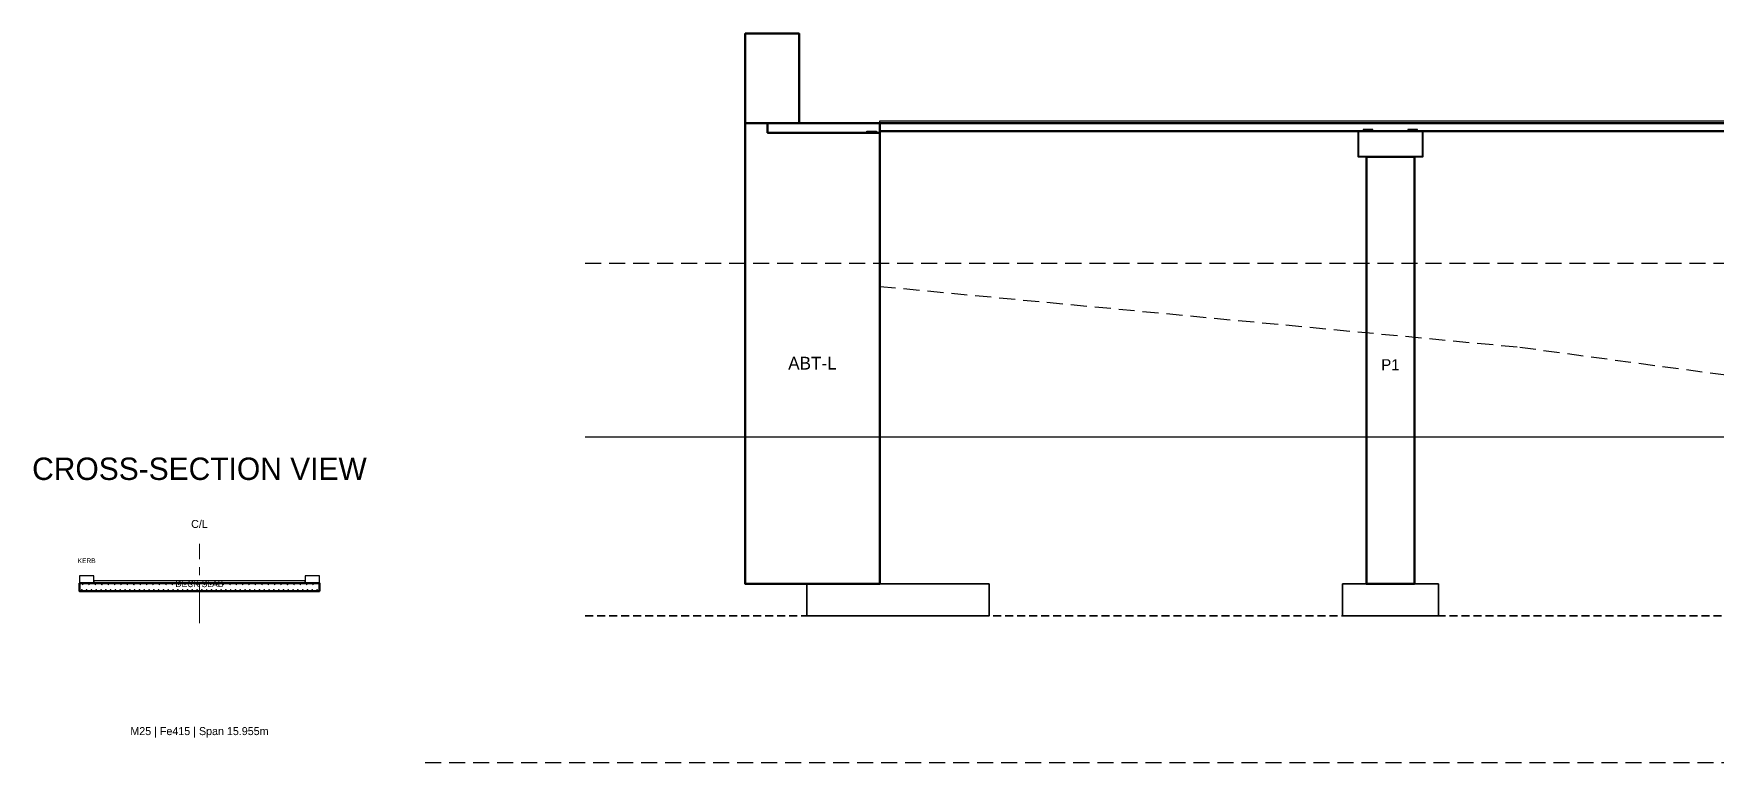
# Model space of a CAD drawing. Header units: metres. Extents: x -26 to 120, y -14 to 329.
# Drawn here: x -26.4 to 26.2, y 301.2 to 324 of the extents above; entities that cross this region are included whole.
import ezdxf
from ezdxf.enums import TextEntityAlignment as Align

# ---------------------------------------------------------------- set-up
doc = ezdxf.new("R2010")
doc.units = ezdxf.units.M
for name, pattern in [('CENTER', [2, 1.25, -0.25, 0.25, -0.25]), ('DASHED', [0.75, 0.5, -0.25]), ('HIDDEN', [0.375, 0.25, -0.125])]:
    doc.linetypes.add(name, pattern=pattern)
for name, color, linetype, lineweight in [('A-GRID', 8, 'CENTER', 15), ('A-TEXT', 7, 'CONTINUOUS', 18), ('G-BED', 32, 'CONTINUOUS', 25), ('G-HFL', 150, 'DASHED', 25), ('G-NGL', 30, 'DASHED', 25), ('H-CONC', 253, 'CONTINUOUS', 15), ('S-ABUT', 5, 'CONTINUOUS', 50), ('S-BEARING', 6, 'CONTINUOUS', 30), ('S-DECK', 4, 'CONTINUOUS', 50), ('S-FNDTN', 2, 'HIDDEN', 35), ('S-KERB', 8, 'CONTINUOUS', 25), ('S-PIER', 3, 'CONTINUOUS', 50), ('S-PIERCAP', 3, 'CONTINUOUS', 40), ('X-REBAR', 1, 'CONTINUOUS', 18)]:
    doc.layers.add(name, color=color, linetype=linetype, lineweight=lineweight)

msp = doc.modelspace()

# ---------------------------------------------------------------- hatches: boundary and pattern name
at = {"layer": 'H-CONC'}
h = msp.add_hatch(dxfattribs=at)
h.set_pattern_fill('ANSI31', color=256, scale=0.05, style=0)
h.set_pattern_definition([])
h.paths.add_polyline_path([(0, 321.2), (96, 321.2), (96, 320.95), (0, 320.95)])
h = msp.add_hatch(dxfattribs=at)
h.set_pattern_fill('ANSI31', color=256, scale=0.04, style=0)
h.set_pattern_definition([])
h.paths.add_polyline_path([(15.205, 320.15), (16.705, 320.15), (16.705, 306.8), (15.205, 306.8)])
h = msp.add_hatch(dxfattribs=at)
h.set_pattern_fill('ANSI31', color=256, scale=0.03, style=0)
h.set_pattern_definition([])
h.paths.add_polyline_path([(-25, 306.824), (-17.5, 306.824), (-17.5, 306.574), (-25, 306.574)])
h = msp.add_hatch(dxfattribs=at)
h.set_pattern_fill('ANSI32', color=256, scale=0.08, style=0)
h.set_pattern_definition([])
h.paths.add_polyline_path([(-2.28, 306.8), (3.42, 306.8), (3.42, 305.8), (-2.28, 305.8)])

# ---------------------------------------------------------------- linework, layer by layer
at = {"layer": 'A-GRID', "linetype": 'CENTER'}
msp.add_line((-21.25, 305.574), (-21.25, 308.049), dxfattribs=at)
at = {"layer": 'G-BED', "linetype": 'CONTINUOUS'}
msp.add_line((-9.2, 311.4), (105.2, 311.4), dxfattribs=at)
at = {"layer": 'G-BED', "linetype": 'DASHED'}
msp.add_line((-14.2, 301.222), (110.2, 301.222), dxfattribs=at)
at = {"layer": 'G-HFL', "linetype": 'DASHED'}
msp.add_line((-9.2, 316.824), (105.2, 316.824), dxfattribs=at)
at = {"layer": 'G-NGL', "linetype": 'DASHED'}
msp.add_lwpolyline([(0, 316.1), (20, 314.2), (40, 311.5), (60, 311.2), (80, 312.4), (100, 315.8), (120, 317.2)], dxfattribs=at)
at = {"layer": 'S-ABUT', "linetype": 'CONTINUOUS'}
for points in [[(-4.2, 321.2), (-2.52, 321.2), (-2.52, 324), (-4.2, 324)], [(-4.2, 321.2), (0, 321.2), (0, 306.8), (-4.2, 306.8)]]:
    msp.add_lwpolyline(points, close=True, dxfattribs=at)
at = {"layer": 'S-BEARING', "linetype": 'CONTINUOUS'}
for points in [[(-0.4, 320.95), (-0.1, 320.95), (-0.1, 320.9), (-0.4, 320.9)], [(15.105, 320.95), (15.405, 320.95), (15.405, 321), (15.105, 321)], [(16.505, 320.95), (16.805, 320.95), (16.805, 321), (16.505, 321)]]:
    msp.add_lwpolyline(points, close=True, dxfattribs=at)
at = {"layer": 'S-DECK', "linetype": 'CONTINUOUS'}
msp.add_line((0, 321.2), (96, 321.2), dxfattribs=at)
for points in [[(-3.5, 321.2), (0, 321.2), (0, 320.9), (-3.5, 320.9)], [(0, 321.2), (96, 321.2), (96, 320.95), (0, 320.95)], [(-25, 306.824), (-17.5, 306.824), (-17.5, 306.574), (-25, 306.574)]]:
    msp.add_lwpolyline(points, close=True, dxfattribs=at)
at = {"layer": 'S-FNDTN', "linetype": 'HIDDEN'}
msp.add_line((-9.2, 305.8), (105.2, 305.8), dxfattribs=at)
at = {"layer": 'S-FNDTN', "linetype": 'CONTINUOUS'}
for points in [[(-2.28, 306.8), (3.42, 306.8), (3.42, 305.8), (-2.28, 305.8)], [(14.455, 306.8), (17.455, 306.8), (17.455, 305.8), (14.455, 305.8)]]:
    msp.add_lwpolyline(points, close=True, dxfattribs=at)
at = {"layer": 'S-KERB', "linetype": 'CONTINUOUS'}
for points in [[(0, 321.275), (96, 321.275), (96, 321.2), (0, 321.2)], [(-25, 306.824), (-24.55, 306.824), (-24.55, 307.049), (-25, 307.049)], [(-24.55, 306.824), (-17.95, 306.824), (-17.95, 306.899), (-24.55, 306.899)], [(-17.95, 306.824), (-17.5, 306.824), (-17.5, 307.049), (-17.95, 307.049)]]:
    msp.add_lwpolyline(points, close=True, dxfattribs=at)
at = {"layer": 'S-PIER', "linetype": 'CONTINUOUS'}
msp.add_lwpolyline([(15.205, 320.15), (16.705, 320.15), (16.705, 306.8), (15.205, 306.8)], close=True, dxfattribs=at)
at = {"layer": 'S-PIERCAP', "linetype": 'CONTINUOUS'}
msp.add_lwpolyline([(14.955, 320.95), (16.955, 320.95), (16.955, 320.15), (14.955, 320.15)], close=True, dxfattribs=at)
at = {"layer": 'X-REBAR'}
for centre, radius in [((-24.9, 306.784), 0.008), ((-24.7, 306.784), 0.008), ((-24.5, 306.784), 0.008), ((-24.3, 306.784), 0.008), ((-24.1, 306.784), 0.008), ((-23.9, 306.784), 0.008), ((-23.7, 306.784), 0.008), ((-23.5, 306.784), 0.008), ((-23.3, 306.784), 0.008), ((-23.1, 306.784), 0.008), ((-22.9, 306.784), 0.008), ((-22.7, 306.784), 0.008), ((-22.5, 306.784), 0.008), ((-22.3, 306.784), 0.008), ((-22.1, 306.784), 0.008), ((-21.9, 306.784), 0.008), ((-21.7, 306.784), 0.008), ((-21.5, 306.784), 0.008), ((-21.3, 306.784), 0.008), ((-21.1, 306.784), 0.008), ((-20.9, 306.784), 0.008), ((-20.7, 306.784), 0.008), ((-20.5, 306.784), 0.008), ((-20.3, 306.784), 0.008), ((-20.1, 306.784), 0.008), ((-19.9, 306.784), 0.008), ((-19.7, 306.784), 0.008), ((-19.5, 306.784), 0.008), ((-19.3, 306.784), 0.008), ((-19.1, 306.784), 0.008), ((-18.9, 306.784), 0.008), ((-18.7, 306.784), 0.008), ((-18.5, 306.784), 0.008), ((-18.3, 306.784), 0.008), ((-18.1, 306.784), 0.008), ((-17.9, 306.784), 0.008), ((-17.7, 306.784), 0.008), ((-24.925, 306.614), 0.01), ((-24.775, 306.614), 0.01), ((-24.625, 306.614), 0.01), ((-24.475, 306.614), 0.01), ((-24.325, 306.614), 0.01), ((-24.175, 306.614), 0.01), ((-24.025, 306.614), 0.01), ((-23.875, 306.614), 0.01), ((-23.725, 306.614), 0.01), ((-23.575, 306.614), 0.01), ((-23.425, 306.614), 0.01), ((-23.275, 306.614), 0.01), ((-23.125, 306.614), 0.01), ((-22.975, 306.614), 0.01), ((-22.825, 306.614), 0.01), ((-22.675, 306.614), 0.01), ((-22.525, 306.614), 0.01), ((-22.375, 306.614), 0.01), ((-22.225, 306.614), 0.01), ((-22.075, 306.614), 0.01), ((-21.925, 306.614), 0.01), ((-21.775, 306.614), 0.01), ((-21.625, 306.614), 0.01), ((-21.475, 306.614), 0.01), ((-21.325, 306.614), 0.01), ((-21.175, 306.614), 0.01), ((-21.025, 306.614), 0.01), ((-20.875, 306.614), 0.01), ((-20.725, 306.614), 0.01), ((-20.575, 306.614), 0.01), ((-20.425, 306.614), 0.01), ((-20.275, 306.614), 0.01), ((-20.125, 306.614), 0.01), ((-19.975, 306.614), 0.01), ((-19.825, 306.614), 0.01), ((-19.675, 306.614), 0.01), ((-19.525, 306.614), 0.01), ((-19.375, 306.614), 0.01), ((-19.225, 306.614), 0.01), ((-19.075, 306.614), 0.01), ((-18.925, 306.614), 0.01), ((-18.775, 306.614), 0.01), ((-18.625, 306.614), 0.01), ((-18.475, 306.614), 0.01), ((-18.325, 306.614), 0.01), ((-18.175, 306.614), 0.01), ((-18.025, 306.614), 0.01), ((-17.875, 306.614), 0.01), ((-17.725, 306.614), 0.01), ((-17.575, 306.614), 0.01)]:
    msp.add_circle(centre, radius, dxfattribs=at)

# ---------------------------------------------------------------- texts
at = {"layer": 'A-GRID'}
msp.add_text('C/L', height=0.25, dxfattribs=at).set_placement((-21.25, 308.549), align=Align.CENTER)
at = {"layer": 'A-TEXT'}
for s, height, p in [('ABT-L', 0.4, (-2.1, 313.5)), ('P1', 0.35, (15.955, 313.475)), ('CROSS-SECTION VIEW', 0.7, (-21.25, 310.049)), ('KERB', 0.15, (-24.775, 307.449)), ('DECK SLAB', 0.2, (-21.25, 306.699)), ('M25 | Fe415 | Span 15.955m', 0.25, (-21.25, 302.074))]:
    msp.add_text(s, height=height, dxfattribs=at).set_placement(p, align=Align.CENTER)

doc.saveas('drawing.dxf')
